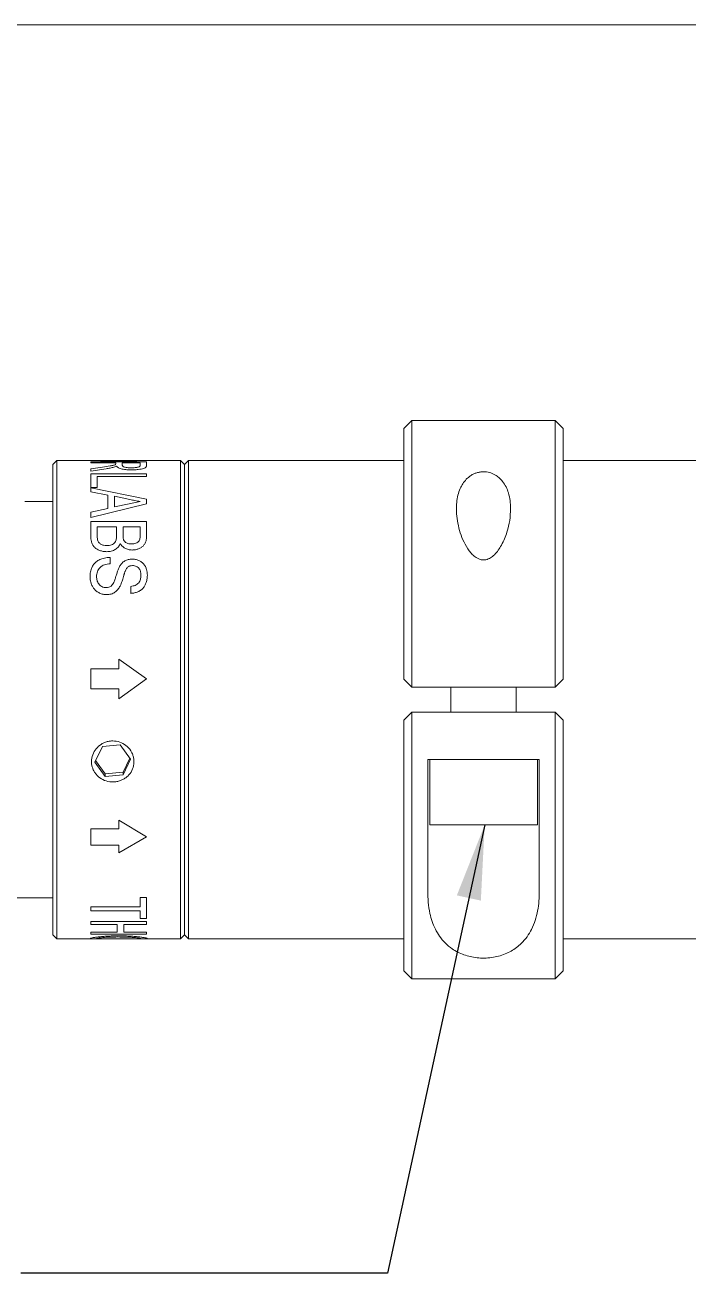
# Model space of a CAD drawing. Header units: inches. Extents: x 0.1 to 10.9, y 0 to 8.5.
# Drawn here: x 4.146 to 5.255, y 6.364 to 8.451 of the extents above; entities that cross this region are included whole.
import ezdxf

# ---------------------------------------------------------------- set-up
doc = ezdxf.new("R2010")
doc.units = ezdxf.units.IN
doc.header["$MEASUREMENT"] = 0
doc.dimstyles.new('SLDDIMSTYLE5', dxfattribs={"dimtxt": 0, "dimasz": 0.125, "dimexe": 0, "dimexo": 0.0625, "dimgap": 0, "dimtad": 0, "dimtih": 1, "dimtoh": 1, "dimdec": 0, "dimrnd": 1e-09, "dimzin": 0, "dimdsep": 46, "dimtxsty": 'Standard', "dimsah": 1, "dimcen": 0.09, "dimadec": 0, "dimazin": 0, "dimtfac": 0.125, "dimtdec": 0, "dimtofl": 0, "dimtmove": 0, "dimatfit": 3, "dimfxl": 1, "dimfrac": 2, "dimtolj": 1, "dimtzin": 0, "dimarcsym": 0})

msp = doc.modelspace()

# ---------------------------------------------------------------- linework, layer by layer
at = {"color": 7, "linetype": 'Continuous', "lineweight": 0}
for p, q in [((0.062179, 8.450606), (10.944457, 8.450606)), ((4.779565, 7.775693), (4.792898, 7.789026)), ((4.792898, 7.789026), (4.792898, 7.343193)), ((5.032898, 7.789026), (4.792898, 7.789026)), ((5.032898, 7.343193), (5.032898, 7.789026)), ((5.046231, 7.775693), (5.032898, 7.789026)), ((4.779565, 7.356526), (4.779565, 7.775693)), ((5.046231, 7.775693), (5.046231, 7.356526)), ((4.199565, 7.722359), (4.192898, 7.715693)), ((4.259697, 7.722359), (4.199565, 7.722359)), ((4.199565, 7.722359), (4.199565, 6.922359)), ((4.273654, 7.722359), (4.259697, 7.722359)), ((4.332124, 7.722359), (4.273654, 7.722359)), ((4.34597, 7.722359), (4.332124, 7.722359)), ((4.406231, 7.722359), (4.34597, 7.722359)), ((4.412898, 7.715693), (4.406231, 7.722359)), ((4.406231, 6.922359), (4.406231, 7.722359)), ((4.419565, 7.722359), (4.412898, 7.715693)), ((4.779565, 7.722359), (4.419565, 7.722359)), ((4.419565, 7.722359), (4.419565, 7.718342)), ((5.406231, 7.722359), (5.046231, 7.722359)), ((4.192898, 6.929026), (4.192898, 7.715693)), ((4.256231, 7.72029), (4.349565, 7.72029)), ((4.256231, 7.72029), (4.256231, 7.718738)), ((4.298112, 7.718738), (4.256231, 7.718738)), ((4.256231, 7.708642), (4.275938, 7.711498)), ((4.281995, 7.708701), (4.256231, 7.704451)), ((4.256231, 7.708642), (4.256231, 7.704451)), ((4.299308, 7.712774), (4.294709, 7.711132)), ((4.297682, 7.715564), (4.298112, 7.716703)), ((4.298112, 7.718738), (4.298112, 7.716703)), ((4.308881, 7.718738), (4.308881, 7.71461)), ((4.338796, 7.718738), (4.308881, 7.718738)), ((4.338796, 7.718738), (4.338796, 7.714048)), ((4.349565, 7.72029), (4.349565, 7.714146)), ((4.412898, 7.715693), (4.412898, 6.929026)), ((4.412898, 7.711742), (4.412898, 7.715693)), ((4.412898, 6.929026), (4.412898, 7.711742)), ((4.419565, 7.718342), (4.419565, 6.922359)), ((4.256231, 7.700112), (4.349565, 7.700112)), ((4.256231, 7.700112), (4.256231, 7.677401)), ((4.267001, 7.695579), (4.267001, 7.677401)), ((4.349565, 7.695579), (4.267001, 7.695579)), ((4.349565, 7.700112), (4.349565, 7.695579)), ((4.267001, 7.677401), (4.256231, 7.677401)), ((4.256231, 7.676666), (4.349565, 7.657972)), ((4.256231, 7.676666), (4.256231, 7.669969)), ((4.284949, 7.664593), (4.256231, 7.669969)), ((4.284949, 7.664593), (4.284949, 7.642339)), ((4.295719, 7.662524), (4.295719, 7.644702)), ((4.321557, 7.657401), (4.295719, 7.662524)), ((4.192898, 7.653693), (4.146131, 7.653693)), ((4.349565, 7.649666), (4.256231, 7.626991)), ((4.256231, 7.635855), (4.284949, 7.642339)), ((4.295719, 7.644702), (4.320249, 7.649988)), ((4.320249, 7.649988), (4.338796, 7.653876)), ((4.349565, 7.657972), (4.349565, 7.649666)), ((4.256231, 7.635855), (4.256231, 7.626991)), ((4.256231, 7.620439), (4.349565, 7.620439)), ((4.256231, 7.620439), (4.256231, 7.595962)), ((4.349565, 7.620439), (4.349565, 7.59603)), ((4.267001, 7.611502), (4.267001, 7.595812)), ((4.299308, 7.611502), (4.267001, 7.611502)), ((4.299308, 7.611502), (4.299308, 7.596915)), ((4.310078, 7.611502), (4.310078, 7.597879)), ((4.338796, 7.611502), (4.310078, 7.611502)), ((4.338796, 7.611502), (4.338796, 7.598934)), ((4.267001, 7.595812), (4.267449, 7.589931)), ((4.288539, 7.560408), (4.288539, 7.549703)), ((4.32324, 7.511959), (4.32324, 7.500268)), ((4.302898, 7.390269), (4.349565, 7.357222)), ((4.302898, 7.390269), (4.302898, 7.37379)), ((4.256231, 7.37379), (4.302898, 7.37379)), ((4.256231, 7.37379), (4.256231, 7.340593)), ((4.349565, 7.357222), (4.302898, 7.323933)), ((4.779565, 7.356526), (4.792898, 7.343193)), ((5.046231, 7.356526), (5.032898, 7.343193)), ((4.302898, 7.340593), (4.256231, 7.340593)), ((4.302898, 7.340593), (4.302898, 7.323933)), ((4.792898, 7.343193), (5.032898, 7.343193)), ((4.858232, 7.343193), (4.858232, 7.301526)), ((4.967565, 7.301526), (4.967565, 7.343193)), ((4.792898, 7.301526), (4.779565, 7.288193)), ((4.779565, 6.869026), (4.779565, 7.288193)), ((4.792898, 7.301526), (4.792898, 6.855693)), ((5.032898, 7.301526), (4.792898, 7.301526)), ((5.032898, 6.855693), (5.032898, 7.301526)), ((5.046231, 7.288193), (5.032898, 7.301526)), ((5.046231, 7.288193), (5.046231, 6.869026)), ((4.275536, 7.244272), (4.262955, 7.217891)), ((4.30548, 7.246938), (4.275536, 7.244272)), ((4.322842, 7.223223), (4.30548, 7.246938)), ((4.2642, 7.220503), (4.280317, 7.19849)), ((4.31026, 7.201156), (4.321596, 7.224925)), ((4.31026, 7.196842), (4.322842, 7.223223)), ((4.882878, 7.222359), (4.819565, 7.222359)), ((4.819565, 7.002915), (4.819565, 7.222359)), ((4.822898, 7.222359), (4.822898, 7.113026)), ((4.942918, 7.222359), (4.882878, 7.222359)), ((5.006231, 7.222359), (4.942918, 7.222359)), ((5.002898, 7.113026), (5.002898, 7.222359)), ((5.006231, 7.222359), (5.006231, 7.002915)), ((4.262955, 7.217891), (4.280317, 7.194176)), ((4.280317, 7.19849), (4.31026, 7.201156)), ((4.31026, 7.201156), (4.31026, 7.196842)), ((4.280317, 7.19849), (4.280317, 7.194176)), ((4.280317, 7.194176), (4.31026, 7.196842)), ((4.302898, 7.120998), (4.349565, 7.092929)), ((4.302898, 7.120998), (4.302898, 7.106776)), ((4.256231, 7.106776), (4.302898, 7.106776)), ((4.256231, 7.106776), (4.256231, 7.079479)), ((5.002898, 7.113026), (4.822898, 7.113026)), ((4.302898, 7.079479), (4.256231, 7.079479)), ((4.349565, 7.092929), (4.302898, 7.066451)), ((4.302898, 7.079479), (4.302898, 7.066451)), ((3.979565, 6.991026), (4.192898, 6.991026)), ((4.338796, 6.991829), (4.349565, 6.991829)), ((4.338796, 6.991829), (4.338796, 6.975921)), ((4.349565, 6.991829), (4.349565, 6.956436)), ((4.256231, 6.975921), (4.338796, 6.975921)), ((4.256231, 6.975921), (4.256231, 6.96953)), ((4.338796, 6.96953), (4.256231, 6.96953)), ((4.256231, 6.951319), (4.349565, 6.951319)), ((4.256231, 6.951319), (4.256231, 6.946604)), ((4.338796, 6.96953), (4.338796, 6.956436)), ((4.349565, 6.956436), (4.338796, 6.956436)), ((4.349565, 6.951319), (4.349565, 6.946604)), ((4.192898, 6.929026), (4.199565, 6.922359)), ((4.300505, 6.946604), (4.256231, 6.946604)), ((4.256231, 6.933473), (4.300505, 6.933473)), ((4.256231, 6.933473), (4.256231, 6.930603)), ((4.349565, 6.930603), (4.256231, 6.930603)), ((4.300505, 6.946604), (4.300505, 6.933473)), ((4.311274, 6.946604), (4.311274, 6.933473)), ((4.349565, 6.946604), (4.311274, 6.946604)), ((4.311274, 6.933473), (4.349565, 6.933473)), ((4.349565, 6.933473), (4.349565, 6.930603)), ((4.406231, 6.922359), (4.412898, 6.929026)), ((4.412898, 6.929026), (4.419565, 6.922359)), ((4.199565, 6.922359), (4.259697, 6.922359)), ((4.259697, 6.922359), (4.273654, 6.922359)), ((4.273654, 6.922359), (4.332124, 6.922359)), ((4.332124, 6.922359), (4.34597, 6.922359)), ((4.34597, 6.922359), (4.406231, 6.922359)), ((4.419565, 6.922359), (4.779565, 6.922359)), ((5.046231, 6.922359), (5.406231, 6.922359)), ((4.792898, 6.855693), (4.779565, 6.869026)), ((5.032898, 6.855693), (5.046231, 6.869026)), ((5.032898, 6.855693), (4.792898, 6.855693))]:
    msp.add_line(p, q, dxfattribs=at)
at = {"color": 8, "linetype": 'Continuous', "lineweight": 0}
for points, knots in [([(4.302749, 7.721642), (4.301224, 7.721644), (4.298176, 7.721648), (4.293608, 7.721677), (4.289111, 7.721726), (4.283228, 7.721815), (4.276209, 7.721967), (4.268621, 7.722175), (4.263597, 7.72231), (4.260842, 7.72236), (4.259957, 7.722355), (4.259697, 7.722354)], [0, 0, 0, 0, 0.08783333, 0.17565256, 0.26451842, 0.35127803, 0.52697491, 0.70204816, 0.87731988, 0.9640039, 1, 1, 1, 1]), ([(4.273654, 7.722353), (4.274759, 7.722352), (4.277423, 7.72235), (4.282835, 7.722298), (4.291416, 7.722232), (4.298273, 7.722221), (4.302842, 7.722214)], [0, 0, 0, 0, 0.15065604, 0.36298302, 0.57548558, 1, 1, 1, 1]), ([(4.34597, 7.722343), (4.34501, 7.722341), (4.343365, 7.72234), (4.340035, 7.722256), (4.335744, 7.722138), (4.330649, 7.721999), (4.325148, 7.721873), (4.320835, 7.721792), (4.316416, 7.721723), (4.311897, 7.721677), (4.307334, 7.721648), (4.304277, 7.721644), (4.302749, 7.721642)], [0, 0, 0, 0, 0.12305091, 0.2107556, 0.29845677, 0.4736249, 0.56134662, 0.6490725, 0.73679523, 0.82452641, 0.9122549, 1, 1, 1, 1]), ([(4.302842, 7.722214), (4.304334, 7.722215), (4.307375, 7.722216), (4.311891, 7.72223), (4.317144, 7.722258), (4.322835, 7.722299), (4.328305, 7.722349), (4.330981, 7.722352), (4.332124, 7.722354)], [0, 0, 0, 0, 0.13928813, 0.28383128, 0.42340002, 0.63982276, 0.84623069, 1, 1, 1, 1]), ([(4.259697, 6.922365), (4.259291, 6.922364), (4.258218, 6.922362), (4.256931, 6.922409), (4.25582, 6.922508), (4.255152, 6.922658), (4.255074, 6.922803), (4.255035, 6.922875)], [0, 0, 0, 0, 0.1309343, 0.34641811, 0.56543866, 0.78270399, 1, 1, 1, 1]), ([(4.265804, 6.922878), (4.265916, 6.922774), (4.26614, 6.922564), (4.268401, 6.922409), (4.271016, 6.922356), (4.273157, 6.922363), (4.273654, 6.922365)], [0, 0, 0, 0, 0.30401771, 0.60784877, 0.90896925, 1, 1, 1, 1]), ([(4.332124, 6.922365), (4.332578, 6.922363), (4.334701, 6.922355), (4.337297, 6.922405), (4.33916, 6.922538), (4.339907, 6.922706), (4.339964, 6.922814), (4.339992, 6.922869)], [0, 0, 0, 0, 0.08306049, 0.38853458, 0.6939813, 0.84696277, 1, 1, 1, 1]), ([(4.350761, 6.922873), (4.350728, 6.9228), (4.35066, 6.922656), (4.350004, 6.922505), (4.348877, 6.922409), (4.347673, 6.922356), (4.346435, 6.922371), (4.34597, 6.922376)], [0, 0, 0, 0, 0.21770077, 0.4353529, 0.65501138, 0.87066878, 1, 1, 1, 1])]:
    msp.add_open_spline(points, degree=3, knots=knots, dxfattribs=at)
at = {"color": 7, "linetype": 'Continuous', "lineweight": 0}
for points, knots in [([(4.275938, 7.711498), (4.280213, 7.712084), (4.286622, 7.712962), (4.293603, 7.71408), (4.296502, 7.714899), (4.297289, 7.715343), (4.297682, 7.715564)], [0, 0, 0, 0, 0.50040582, 0.75017678, 0.8750328, 1, 1, 1, 1]), ([(4.294709, 7.711132), (4.293766, 7.710904), (4.29188, 7.710449), (4.28875, 7.709825), (4.285458, 7.709239), (4.283156, 7.708881), (4.281995, 7.708701)], [0, 0, 0, 0, 0.25000528, 0.49997514, 0.74799238, 1, 1, 1, 1]), ([(4.324399, 7.706644), (4.323312, 7.706652), (4.321123, 7.706668), (4.317914, 7.70683), (4.314311, 7.707141), (4.310466, 7.707688), (4.306725, 7.708507), (4.303737, 7.709509), (4.301606, 7.710594), (4.300128, 7.711708), (4.299581, 7.712419), (4.299308, 7.712774)], [0, 0, 0, 0, 0.083617464, 0.168371659, 0.250131695, 0.373574994, 0.499960714, 0.620412722, 0.748852737, 0.874712313, 1, 1, 1, 1]), ([(4.308881, 7.71461), (4.308944, 7.714121), (4.309038, 7.713388), (4.310001, 7.712341), (4.311478, 7.711585), (4.313852, 7.710921), (4.316975, 7.710451), (4.31989, 7.7102), (4.322294, 7.710102), (4.32351, 7.710093), (4.324119, 7.710088)], [0, 0, 0, 0, 0.25025779, 0.3753486, 0.50026723, 0.6215843, 0.74983597, 0.87482425, 0.93739429, 1, 1, 1, 1]), ([(4.324119, 7.710088), (4.326305, 7.710142), (4.32959, 7.710224), (4.333317, 7.710786), (4.335622, 7.711318), (4.337254, 7.711975), (4.338568, 7.712906), (4.338705, 7.713596), (4.338796, 7.714048)], [0, 0, 0, 0, 0.24898365, 0.37411458, 0.49923516, 0.61763034, 0.74962758, 1, 1, 1, 1]), ([(4.349565, 7.714146), (4.349551, 7.713857), (4.349525, 7.713317), (4.349261, 7.712486), (4.348848, 7.711713), (4.348224, 7.710998), (4.347158, 7.710114), (4.344939, 7.70905), (4.340717, 7.707998), (4.336236, 7.707306), (4.331999, 7.706897), (4.328232, 7.706679), (4.325683, 7.706655), (4.324399, 7.706644)], [0, 0, 0, 0, 0.0921761, 0.17190713, 0.25031668, 0.31733633, 0.37544691, 0.50013279, 0.62427032, 0.75029089, 0.8339332, 0.91640084, 1, 1, 1, 1]), ([(4.958232, 7.641803), (4.95792, 7.635304), (4.957297, 7.622306), (4.953128, 7.605408), (4.948164, 7.591528), (4.943316, 7.581383), (4.937767, 7.572336), (4.93178, 7.565126), (4.924904, 7.559424), (4.917731, 7.556273), (4.910646, 7.555945), (4.903655, 7.557899), (4.897076, 7.562289), (4.891208, 7.568323), (4.884639, 7.577345), (4.878109, 7.589798), (4.872631, 7.605512), (4.868972, 7.621334), (4.867291, 7.637079), (4.867686, 7.651482), (4.869852, 7.664375), (4.87333, 7.674805), (4.878074, 7.683722), (4.883162, 7.690245), (4.888643, 7.695217), (4.893688, 7.698591), (4.898962, 7.701067), (4.904261, 7.702724), (4.909889, 7.703586), (4.917061, 7.703629), (4.925587, 7.701845), (4.933708, 7.697807), (4.940064, 7.692793), (4.945827, 7.686473), (4.950897, 7.678297), (4.955093, 7.66751), (4.957763, 7.655317), (4.958075, 7.646309), (4.958232, 7.641803)], [0, 0, 0, 0, 0.05407627, 0.10816312, 0.13915785, 0.17013302, 0.19505557, 0.21990823, 0.23997019, 0.26022776, 0.27466521, 0.28907978, 0.31104803, 0.33118232, 0.35137136, 0.39506819, 0.43886451, 0.48226435, 0.52579019, 0.56914483, 0.60321502, 0.63724658, 0.66304706, 0.68880063, 0.70555395, 0.72228457, 0.73566877, 0.74903908, 0.76251558, 0.77598688, 0.79944146, 0.8237818, 0.84343979, 0.86313263, 0.89358473, 0.9240979, 0.96203086, 1, 1, 1, 1]), ([(4.338796, 7.653876), (4.337302, 7.654079), (4.334316, 7.654483), (4.329953, 7.655315), (4.325677, 7.656269), (4.322931, 7.657024), (4.321557, 7.657401)], [0, 0, 0, 0, 0.25001107, 0.4999927, 0.74998248, 1, 1, 1, 1]), ([(4.283155, 7.580119), (4.283845, 7.580134), (4.285169, 7.580164), (4.287795, 7.580456), (4.290936, 7.58129), (4.294273, 7.582991), (4.296774, 7.585379), (4.298233, 7.588174), (4.298916, 7.591092), (4.299268, 7.594015), (4.299295, 7.595949), (4.299308, 7.596915)], [0, 0, 0, 0, 0.06520885, 0.12505797, 0.25021567, 0.37593362, 0.4995533, 0.6244535, 0.74958139, 0.87477823, 1, 1, 1, 1]), ([(4.310078, 7.597879), (4.310086, 7.597098), (4.310099, 7.595728), (4.310252, 7.59366), (4.310495, 7.591678), (4.310952, 7.590319), (4.311181, 7.589639)], [0, 0, 0, 0, 0.28525783, 0.50015595, 0.75020539, 1, 1, 1, 1]), ([(4.324212, 7.582853), (4.324844, 7.582868), (4.326107, 7.582896), (4.328611, 7.583168), (4.331636, 7.58395), (4.334832, 7.585551), (4.337097, 7.587903), (4.338128, 7.590637), (4.338475, 7.592957), (4.338667, 7.594806), (4.338782, 7.596651), (4.33879, 7.598019), (4.338796, 7.598934)], [0, 0, 0, 0, 0.06261983, 0.12520752, 0.2501427, 0.37625062, 0.49944426, 0.62428895, 0.7494997, 0.81274014, 0.87475057, 1, 1, 1, 1]), ([(4.349565, 7.59603), (4.349434, 7.593313), (4.349239, 7.589237), (4.347225, 7.583859), (4.344617, 7.580148), (4.340825, 7.576996), (4.336149, 7.574652), (4.331775, 7.573337), (4.32814, 7.572804), (4.326294, 7.572752), (4.325371, 7.572725)], [0, 0, 0, 0, 0.25002373, 0.37506922, 0.50000185, 0.62178089, 0.74987873, 0.87484449, 0.93740177, 1, 1, 1, 1]), ([(4.282968, 7.569916), (4.280899, 7.570004), (4.276763, 7.570181), (4.270905, 7.571901), (4.265568, 7.574392), (4.26142, 7.577915), (4.258699, 7.582202), (4.25656, 7.588265), (4.256361, 7.592919), (4.256231, 7.595962)], [0, 0, 0, 0, 0.12502607, 0.25000714, 0.37499642, 0.49976588, 0.61734363, 0.74985677, 1, 1, 1, 1]), ([(4.267449, 7.589931), (4.267898, 7.58857), (4.268571, 7.586527), (4.270584, 7.584114), (4.273298, 7.582158), (4.277535, 7.580422), (4.28128, 7.58022), (4.283155, 7.580119)], [0, 0, 0, 0, 0.2501258, 0.37536227, 0.5005244, 0.75008597, 1, 1, 1, 1]), ([(4.305291, 7.583491), (4.304429, 7.581646), (4.302705, 7.577961), (4.297519, 7.573415), (4.290665, 7.570399), (4.285534, 7.570077), (4.282968, 7.569916)], [0, 0, 0, 0, 0.250388207, 0.50021998, 0.749987658, 1, 1, 1, 1]), ([(4.325371, 7.572725), (4.323212, 7.572885), (4.318893, 7.573205), (4.313066, 7.57563), (4.309158, 7.578548), (4.306753, 7.581297), (4.305779, 7.58276), (4.305291, 7.583491)], [0, 0, 0, 0, 0.24974008, 0.49953626, 0.74935014, 0.87463897, 1, 1, 1, 1]), ([(4.311181, 7.589639), (4.311704, 7.588641), (4.312751, 7.586646), (4.315915, 7.584344), (4.319916, 7.583019), (4.322779, 7.582909), (4.324212, 7.582853)], [0, 0, 0, 0, 0.25005663, 0.49958983, 0.74946696, 1, 1, 1, 1]), ([(4.255035, 7.527904), (4.25506, 7.529278), (4.25511, 7.53207), (4.255652, 7.536154), (4.256759, 7.540888), (4.258921, 7.545957), (4.262803, 7.551057), (4.268029, 7.555147), (4.273627, 7.557787), (4.278928, 7.559348), (4.283674, 7.560178), (4.286915, 7.560331), (4.288539, 7.560408)], [0, 0, 0, 0, 0.08300301, 0.16869552, 0.25025444, 0.37913008, 0.50008182, 0.62474269, 0.74984226, 0.83222847, 0.91594967, 1, 1, 1, 1]), ([(4.30503, 7.546229), (4.30608, 7.547788), (4.308179, 7.550903), (4.312873, 7.554646), (4.317765, 7.556603), (4.321967, 7.557423), (4.324124, 7.557483), (4.325203, 7.557513)], [0, 0, 0, 0, 0.25029181, 0.50008354, 0.74957147, 0.87474941, 1, 1, 1, 1]), ([(4.325203, 7.557513), (4.326167, 7.557485), (4.328094, 7.557428), (4.331894, 7.556864), (4.336412, 7.555431), (4.340424, 7.553227), (4.343121, 7.550968), (4.345466, 7.54847), (4.347733, 7.544904), (4.349523, 7.540306), (4.350584, 7.535485), (4.350702, 7.532202), (4.350761, 7.53056)], [0, 0, 0, 0, 0.06256531, 0.12508563, 0.24996888, 0.37479472, 0.43590566, 0.49986046, 0.62345742, 0.74983302, 0.87488812, 1, 1, 1, 1]), ([(4.288539, 7.549703), (4.285388, 7.549301), (4.280651, 7.548697), (4.274969, 7.546231), (4.270366, 7.542572), (4.266547, 7.53652), (4.266052, 7.531109), (4.265804, 7.528401)], [0, 0, 0, 0, 0.25017422, 0.37611755, 0.50046165, 0.7500171, 1, 1, 1, 1]), ([(4.29469, 7.518575), (4.295436, 7.520469), (4.296914, 7.52422), (4.298684, 7.530026), (4.300432, 7.535622), (4.302365, 7.541141), (4.304123, 7.544497), (4.30503, 7.546229)], [0, 0, 0, 0, 0.20223842, 0.40054945, 0.61354161, 0.80058945, 1, 1, 1, 1]), ([(4.317818, 7.543962), (4.317177, 7.543251), (4.315914, 7.54185), (4.314665, 7.539321), (4.313752, 7.537177), (4.313077, 7.53539), (4.312611, 7.534072), (4.312143, 7.532658), (4.311598, 7.530861), (4.31074, 7.527937), (4.309708, 7.524399), (4.308396, 7.520335), (4.307087, 7.516497), (4.30589, 7.513844), (4.305291, 7.512518)], [0, 0, 0, 0, 0.08180369, 0.16126662, 0.2498055, 0.29040033, 0.33207545, 0.37484406, 0.42352216, 0.4998832, 0.64640402, 0.74995754, 0.87498772, 1, 1, 1, 1]), ([(4.326063, 7.54674), (4.324534, 7.546623), (4.322238, 7.546448), (4.319501, 7.545255), (4.318379, 7.544393), (4.317818, 7.543962)], [0, 0, 0, 0, 0.49888269, 0.74928463, 1, 1, 1, 1]), ([(4.339992, 7.530113), (4.339909, 7.53204), (4.339742, 7.535887), (4.338065, 7.540559), (4.335271, 7.543571), (4.332618, 7.54536), (4.329465, 7.546537), (4.327198, 7.546672), (4.326063, 7.54674)], [0, 0, 0, 0, 0.25042048, 0.49989997, 0.6249254, 0.75003427, 0.87497248, 1, 1, 1, 1]), ([(4.282725, 7.498122), (4.281706, 7.498157), (4.27967, 7.498227), (4.275654, 7.498886), (4.27088, 7.500569), (4.265764, 7.50362), (4.261675, 7.507638), (4.258579, 7.512318), (4.256708, 7.516809), (4.255631, 7.520883), (4.255139, 7.524391), (4.25507, 7.526723), (4.255035, 7.527904)], [0, 0, 0, 0, 0.06256645, 0.12508947, 0.24995823, 0.37485388, 0.49975583, 0.62093481, 0.74976985, 0.83322254, 0.91560047, 1, 1, 1, 1]), ([(4.265804, 7.528401), (4.265947, 7.526252), (4.266232, 7.52196), (4.26867, 7.516823), (4.271787, 7.51337), (4.274875, 7.511454), (4.277762, 7.510358), (4.280216, 7.509917), (4.281464, 7.509871), (4.282089, 7.509848)], [0, 0, 0, 0, 0.25005667, 0.49960093, 0.6246548, 0.74967805, 0.87473074, 0.93734352, 1, 1, 1, 1]), ([(4.282089, 7.509848), (4.283527, 7.509951), (4.286402, 7.510158), (4.29022, 7.512153), (4.292929, 7.515147), (4.294103, 7.517432), (4.29469, 7.518575)], [0, 0, 0, 0, 0.24985688, 0.49939488, 0.74935526, 1, 1, 1, 1]), ([(4.350761, 7.53056), (4.350723, 7.52926), (4.350655, 7.526903), (4.350214, 7.523357), (4.349287, 7.51932), (4.347569, 7.514733), (4.344594, 7.509921), (4.340477, 7.505829), (4.335267, 7.50276), (4.33072, 7.501263), (4.327412, 7.500628), (4.325361, 7.500401), (4.323978, 7.500314), (4.32324, 7.500268)], [0, 0, 0, 0, 0.09205279, 0.16695249, 0.25026432, 0.3794868, 0.500218, 0.62494836, 0.75032042, 0.87484079, 0.91602276, 0.95516864, 1, 1, 1, 1]), ([(4.32324, 7.511959), (4.325728, 7.512345), (4.329484, 7.512928), (4.333792, 7.515277), (4.336417, 7.51767), (4.338241, 7.520544), (4.339707, 7.524726), (4.339878, 7.527958), (4.339992, 7.530113)], [0, 0, 0, 0, 0.249491739, 0.376577386, 0.499583645, 0.624646779, 0.749836482, 1, 1, 1, 1]), ([(4.305291, 7.512518), (4.304179, 7.510572), (4.301957, 7.506684), (4.29681, 7.501835), (4.290131, 7.498642), (4.285194, 7.498295), (4.282725, 7.498122)], [0, 0, 0, 0, 0.25044434, 0.50038697, 0.75009741, 1, 1, 1, 1]), ([(4.292898, 7.253531), (4.296881, 7.253143), (4.304848, 7.252369), (4.315452, 7.246359), (4.322203, 7.238995), (4.325856, 7.232044), (4.327687, 7.226471), (4.328507, 7.220701), (4.328282, 7.213007), (4.325468, 7.203688), (4.319603, 7.195846), (4.313491, 7.190982), (4.308312, 7.188092), (4.302684, 7.186088), (4.294848, 7.184626), (4.284737, 7.185191), (4.27357, 7.189593), (4.26604, 7.196005), (4.261633, 7.202355), (4.259185, 7.20761), (4.257716, 7.21321), (4.257066, 7.220878), (4.258806, 7.230552), (4.264703, 7.240881), (4.272283, 7.247502), (4.279408, 7.251059), (4.285713, 7.253089), (4.290306, 7.253371), (4.292898, 7.253531)], [0, 0, 0, 0, 0.05347344, 0.10694195, 0.16054285, 0.18748204, 0.21442067, 0.2412876, 0.26815443, 0.32154947, 0.37502063, 0.40194257, 0.42886407, 0.45578965, 0.48271493, 0.53619264, 0.58958445, 0.64312114, 0.6700592, 0.69699691, 0.72389592, 0.75079461, 0.80421911, 0.85764046, 0.91124306, 0.93818199, 0.96512067, 1, 1, 1, 1]), ([(5.006231, 7.002915), (5.006109, 6.997223), (5.005864, 6.985813), (5.003633, 6.969283), (4.999678, 6.953349), (4.993811, 6.938825), (4.986041, 6.925864), (4.977428, 6.915765), (4.968263, 6.907927), (4.959271, 6.902009), (4.949218, 6.897085), (4.938198, 6.893382), (4.926437, 6.890981), (4.914221, 6.89008), (4.902194, 6.890645), (4.890749, 6.892618), (4.879937, 6.895802), (4.869802, 6.90023), (4.859018, 6.906652), (4.848535, 6.915453), (4.839221, 6.926636), (4.832088, 6.938795), (4.826816, 6.951599), (4.82272, 6.966508), (4.820039, 6.983564), (4.819723, 6.996464), (4.819565, 7.002915)], [0, 0, 0, 0, 0.05298922, 0.10621427, 0.15930016, 0.2120984, 0.25916949, 0.30618862, 0.33793109, 0.36978172, 0.40145449, 0.43314011, 0.46480648, 0.49659079, 0.52837413, 0.55824929, 0.58813876, 0.61958743, 0.65105729, 0.69771226, 0.74443668, 0.78949228, 0.83472116, 0.87986393, 0.93991738, 1, 1, 1, 1]), ([(4.255035, 6.922875), (4.255065, 6.922957), (4.255125, 6.923119), (4.25579, 6.923423), (4.256785, 6.923768), (4.258818, 6.924274), (4.261729, 6.924834), (4.265411, 6.925398), (4.269602, 6.925946), (4.275687, 6.926566), (4.282585, 6.927029), (4.288314, 6.927305), (4.292718, 6.927454), (4.297165, 6.927548), (4.300164, 6.927559), (4.301664, 6.927564)], [0, 0, 0, 0, 0.06254111, 0.12507329, 0.18760028, 0.25013069, 0.37501175, 0.43831822, 0.50005287, 0.6249036, 0.74984792, 0.81322893, 0.87491972, 0.93746255, 1, 1, 1, 1]), ([(4.301515, 6.925662), (4.297065, 6.925628), (4.290371, 6.925576), (4.282055, 6.925175), (4.27644, 6.924754), (4.271763, 6.924256), (4.268254, 6.923736), (4.266552, 6.923336), (4.265889, 6.923056), (4.265833, 6.922937), (4.265804, 6.922878)], [0, 0, 0, 0, 0.249742, 0.37568578, 0.49979192, 0.62632499, 0.74981042, 0.87478201, 0.93738017, 1, 1, 1, 1]), ([(4.339992, 6.922869), (4.339858, 6.922999), (4.33959, 6.923259), (4.337266, 6.923783), (4.333487, 6.924333), (4.328557, 6.92488), (4.322272, 6.925269), (4.313264, 6.925604), (4.306214, 6.925639), (4.301515, 6.925662)], [0, 0, 0, 0, 0.125010332, 0.249979711, 0.374985688, 0.499900155, 0.624833394, 0.749916562, 1, 1, 1, 1]), ([(4.301664, 6.927564), (4.303219, 6.92756), (4.306329, 6.927551), (4.311017, 6.927485), (4.315624, 6.927365), (4.321656, 6.927129), (4.328898, 6.926694), (4.336641, 6.92594), (4.341938, 6.925213), (4.345344, 6.924631), (4.347392, 6.924209), (4.348954, 6.923808), (4.350011, 6.923446), (4.350655, 6.923125), (4.350726, 6.922957), (4.350761, 6.922873)], [0, 0, 0, 0, 0.0625557, 0.125098984, 0.189189041, 0.250180712, 0.375102217, 0.499947839, 0.624821752, 0.686953057, 0.749870299, 0.810769254, 0.874919578, 0.937450594, 1, 1, 1, 1])]:
    msp.add_open_spline(points, degree=3, knots=knots, dxfattribs=at)

# ---------------------------------------------------------------- leaders
msp.add_leader([(4.914863, 7.113026), (4.752323, 6.363788), (4.138962, 6.363788)], dimstyle='SLDDIMSTYLE5', dxfattribs=at)

doc.saveas('drawing.dxf')
